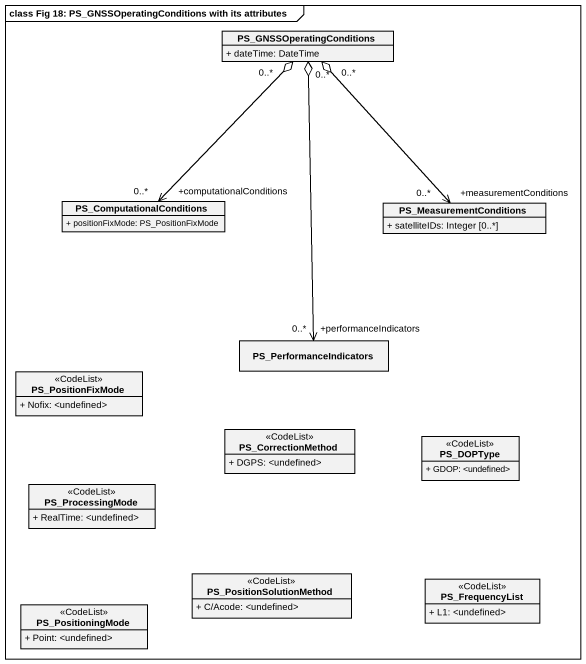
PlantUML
@startuml
mainframe class Fig 18: PS_GNSSOperatingConditions with its attributes
hide circle
hide empty members
skinparam classAttributeIconSize 0
class PS_GNSSOperatingConditions {
  + dateTime: DateTime
}
class PS_ComputationalConditions {
  + positionFixMode: PS_PositionFixMode
}
class PS_MeasurementConditions {
  + satelliteIDs: Integer [0..*]
}
class PS_PerformanceIndicators
class PS_PositionFixMode <<CodeList>> {
  + Nofix: <undefined>
}
class PS_CorrectionMethod <<CodeList>> {
  + DGPS: <undefined>
}
class PS_DOPType <<CodeList>> {
  + GDOP: <undefined>
}
class PS_ProcessingMode <<CodeList>> {
  + RealTime: <undefined>
}
class PS_PositionSolutionMethod <<CodeList>> {
  + C/Acode: <undefined>
}
class PS_FrequencyList <<CodeList>> {
  + L1: <undefined>
}
class PS_PositioningMode <<CodeList>> {
  + Point: <undefined>
}
PS_GNSSOperatingConditions "0..*" o--> "+computationalConditions\n0..*" PS_ComputationalConditions
PS_GNSSOperatingConditions "0..*" o--> "+measurementConditions\n0..*" PS_MeasurementConditions
PS_GNSSOperatingConditions "0..*" o--> "+performanceIndicators\n0..*" PS_PerformanceIndicators
@enduml
